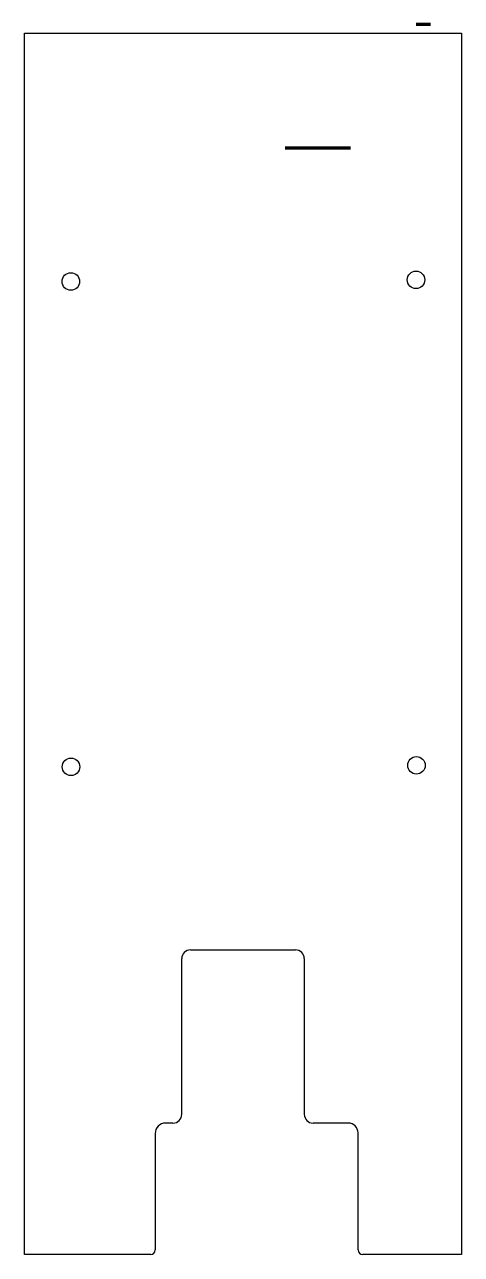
# Model space of a CAD drawing. Header units: millimetres. Extents: x -290 to -190, y -129 to 152.
import ezdxf

# ---------------------------------------------------------------- set-up
doc = ezdxf.new("R2010")
doc.units = ezdxf.units.MM
doc.layers.get('0').update_dxf_attribs({"color": 253, "lineweight": 70, "true_color": 0x8faf8f})

msp = doc.modelspace()

# ---------------------------------------------------------------- linework, layer by layer
at = {"color": 178, "lineweight": -3, "true_color": 0x050548}
for p, q in [((-289.97, 149.59), (-190.23, 149.59)), ((-289.97, -129.41), (-289.97, 149.59)), ((-190.23, 149.59), (-190.23, -129.41)), ((-252.1, -59.85), (-228.1, -59.85)), ((-254.1, -97.41), (-254.1, -61.85)), ((-226.1, -61.85), (-226.1, -97.41)), ((-256.1, -99.41), (-257.76, -99.41)), ((-216.08, -99.41), (-224.1, -99.41)), ((-260.16, -101.81), (-260.16, -128.39)), ((-213.83, -128.39), (-213.83, -101.66)), ((-261.18, -129.41), (-289.97, -129.41)), ((-190.23, -129.41), (-212.81, -129.41))]:
    msp.add_line(p, q, dxfattribs=at)
for p, q in [((-197.28, 151.52), (-200.53, 151.52)), ((-218.55, 123.31), (-230.51, 123.31)), ((-215.54, 123.31), (-218.51, 123.31))]:
    msp.add_line(p, q)
for centre in [(-279.41, 92.84), (-200.59, 93.21), (-279.39, -18.03), (-200.5, -17.68)]:
    msp.add_circle(centre, 2, dxfattribs=at)
for centre, radius, start, end in [((-252.1, -61.85), 2, 90, 180), ((-228.1, -61.85), 2, 0, 90), ((-256.1, -97.41), 2, 270, 360), ((-224.1, -97.41), 2, 180, 270), ((-257.76, -101.81), 2.4, 90, 180), ((-216.08, -101.66), 2.25, 0, 90), ((-261.18, -128.39), 1.02, 270, 0), ((-212.81, -128.39), 1.02, 180, 270)]:
    msp.add_arc(centre, radius, start, end, dxfattribs=at)

doc.saveas('drawing.dxf')
